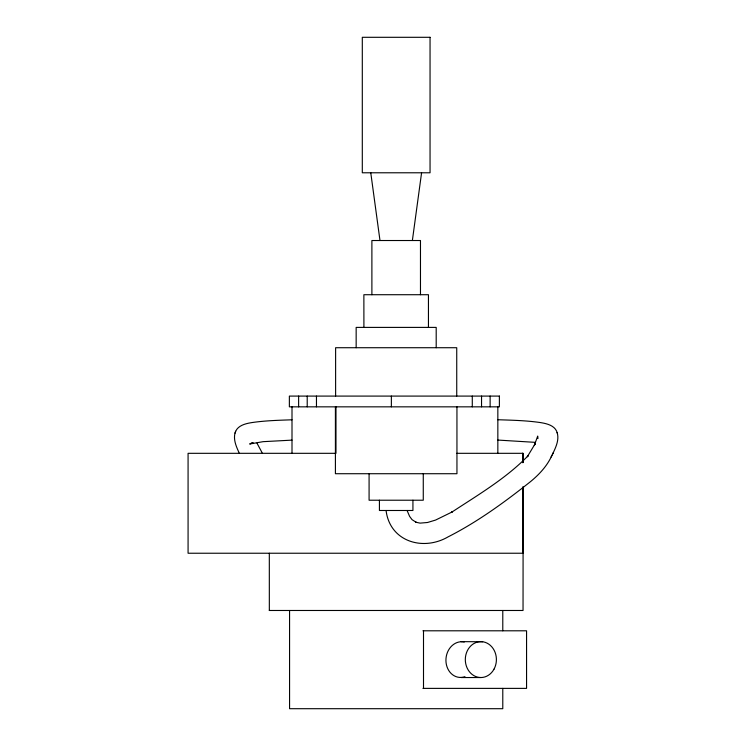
<?xml version="1.0" encoding="UTF-8"?>
<svg xmlns="http://www.w3.org/2000/svg" width="746" height="746" viewBox="0 0 746 746"><rect width="100%" height="100%" fill="white"/><g stroke="black" fill="none" stroke-linecap="round" stroke-linejoin="round"><path stroke-width="1.12" d="M289.569 610.48L289.569 708.7L502.785 708.7L502.785 688.381M428.446 327.401L428.446 294.717L363.871 294.717L363.908 327.401M502.785 630.799L502.785 610.48M269.315 610.48L523.039 610.48L523.133 487.007M523.179 462.613L523.188 453.316L456.804 453.316M412.37 240.52L421.583 172.783M235.046 433.137C236.948 425.379 245.807 423.504 252.596 422.478C265.641 420.604 278.855 420.259 292.003 419.802M235.633 431.281C232.64 438.471 236.081 446.22 239.102 452.785M552.394 454.491C555.583 447.805 559.528 440.028 557.113 432.503M386.064 510.488C389.925 541.708 423.094 551.425 448.132 536.85C477.636 521.855 504.66 502.161 530.537 481.608C539.321 474.381 547.266 465.849 551.947 455.349M551.098 457.028L553.252 452.785M250.703 443.6L251.439 443.199L249.677 444.01L263.096 441.669L292.003 440.131M523.021 553.234L522.797 487.007L523.039 553.234L188.076 553.234L188.076 453.316L335.98 453.316L335.98 406.84M422.935 630.799L526.564 630.799L526.564 688.381L422.935 688.381M461.103 677.536L480.471 677.536M460.897 641.644L482.662 641.756M497.843 419.737C511.831 420.203 525.883 420.492 539.759 422.478C546.548 423.504 555.406 425.379 557.309 433.137M497.843 440.065L535.292 442.35M262.116 452.747L256.96 443.133M407.074 510.488L409.61 516.381L412.044 519.654L416.427 522.47L415.643 522.181L420.091 523.123L427.495 522.498L435.589 520.065L452.207 511.924L451.451 512.381C478.018 494.906 506.077 478.484 528.373 455.489L527.291 456.776L535.171 443.73L534.313 445.437L537.698 436.074L537.819 438.545L537.558 437.613M370.771 172.783L379.984 240.52M497.843 406.84L497.843 453.316M490.131 396.089L490.131 406.84M481.543 396.089L481.543 406.84M472.283 396.089L472.283 406.84M456.944 406.84L456.953 473.719L335.411 473.719L335.411 406.84M456.738 396.089L456.738 347.72L335.616 347.72L335.616 396.089M436.196 347.72L436.196 327.401L356.159 327.401L356.159 347.72M423.504 630.799L423.504 688.381M423.271 473.719L423.271 500.221L369.084 500.221L369.084 473.719M420.474 294.717L420.474 240.52L371.89 240.52L371.89 294.717M412.93 500.221L412.93 510.488L379.425 510.488L379.425 500.221M391.37 396.089L391.37 406.84M316.463 396.089L316.463 406.84M307.212 396.089L307.212 406.84M298.624 396.089L298.624 406.84M292.003 406.84L292.003 453.316M269.315 553.234L269.334 610.48M464.954 676.669A17.895 15.106 -83.7 0 1 445.931 660.648A17.895 15.106 -83.7 0 1 464.292 642.008M253.034 442.965L251.449 443.31L253.09 442.975M430.05 37.3L362.304 37.3L362.304 172.783L430.05 172.783L430.05 37.3M499.382 396.089L289.364 396.089L289.364 406.84L499.382 406.84L499.382 396.089M522.713 462.613L522.676 453.316L522.713 462.613M493.992 669.19A17.951 15.545 -90 0 0 481.487 641.653A17.951 15.545 -90 0 0 467.089 667.922A17.951 15.545 -90 0 0 493.992 669.19"/></g></svg>
